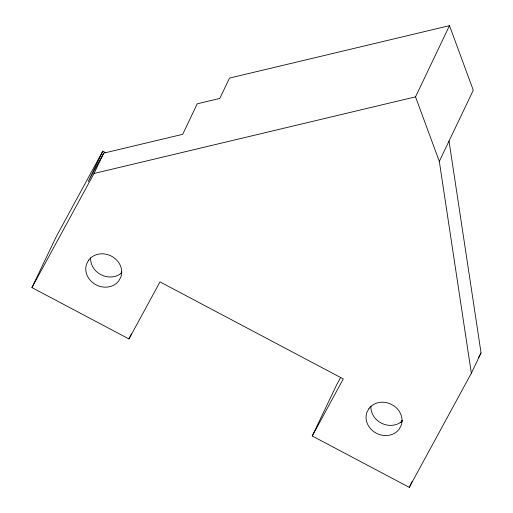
<?xml version="1.0" encoding="UTF-8"?>
<svg xmlns="http://www.w3.org/2000/svg" width="513" height="513" viewBox="0 0 513 513"><rect width="100%" height="100%" fill="white"/><g stroke="black" fill="none" stroke-linecap="round" stroke-linejoin="round"><path stroke-width="0.77" d="M449.022 141.062L481.053 352.886L471.351 373.227L409.278 487.35L312.25 435.986L343.287 378.927L160.011 281.906L128.975 338.965L31.947 287.601L56.199 236.749L102.754 151.162L105.588 152.662M102.754 151.162L88.204 181.673L103.722 153.143L182.686 134.316L197.242 103.806L219.801 98.425L229.503 78.085L449.484 25.65L473.281 90.211L439.32 161.403L471.351 373.227M31.947 287.601L94.02 173.484L103.722 153.143M121.017 273.384L121.696 271.954M128.975 338.965L131.366 333.95M439.32 161.403L415.53 96.842L449.484 25.65M312.25 435.986L336.502 385.135L340.67 377.478M400.986 422.481L402.006 420.339M409.278 487.35L412.01 481.617M478.405 357.76L481.053 352.886M94.02 173.484L415.53 96.842M121.735 272.788A18.353 16.281 25.5 0 1 101.548 275A18.353 16.281 25.5 0 1 90.628 257.892M402.519 420.718A18.353 16.281 25.5 0 1 382.159 423.526A18.353 16.281 25.5 0 1 370.931 406.213M88.653 260.136L86.633 263.874A18.353 16.281 25.5 0 0 95.989 284.811A18.353 16.281 25.5 0 0 118.817 280.842L120.844 277.103A18.353 16.281 25.5 0 0 111.488 256.167A18.353 16.281 25.5 0 0 88.653 260.136M369.001 408.47L366.955 412.202A18.353 16.281 25.5 0 0 376.228 433.164A18.353 16.281 25.5 0 0 399.088 429.278L401.128 425.546A18.353 16.281 25.5 0 0 393.901 405.828L389.675 403.584A18.353 16.281 25.5 0 0 369.001 408.47"/></g></svg>
